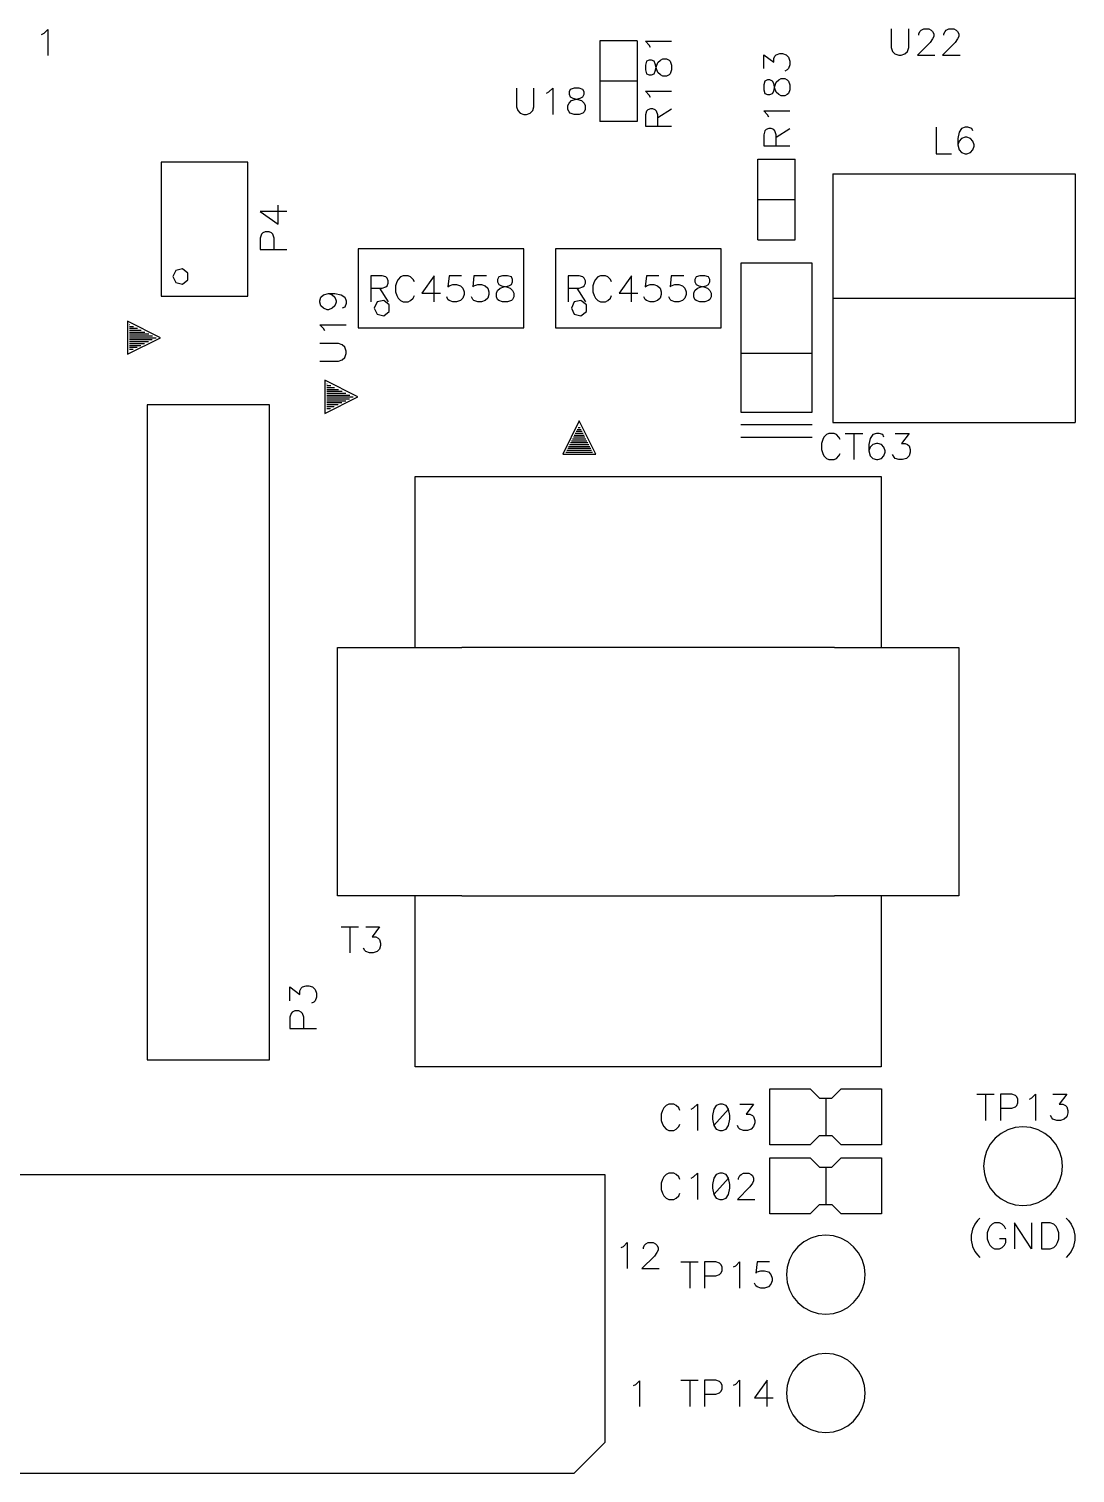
# Model space of a CAD drawing. Extents: x 295 to 953, y 10 to 290.
# Drawn here: x 598.4 to 675.9, y 79.4 to 186.3 of the extents above; entities that cross this region are included whole.
import ezdxf

# ---------------------------------------------------------------- set-up
doc = ezdxf.new("R2010")
doc.units = 0
doc.header["$LTSCALE"] = 5
doc.header["$MEASUREMENT"] = 0
doc.layers.add('DV-PEI-A6_TSK', color=10, linetype='CONTINUOUS')

msp = doc.modelspace()

# ---------------------------------------------------------------- linework, layer by layer
at = {"layer": 'DV-PEI-A6_TSK', "color": 7}
for p, q in [((599.57, 185.98), (599.85, 186.26)), ((599.85, 186.26), (599.85, 184.34)), ((662.29, 186.3), (662.29, 184.91)), ((663.59, 184.91), (663.59, 186.3)), ((664.33, 185.93), (664.42, 186.11)), ((664.42, 186.11), (664.52, 186.21)), ((664.52, 186.21), (664.7, 186.3)), ((664.7, 186.3), (665.07, 186.3)), ((665.07, 186.3), (665.26, 186.21)), ((665.26, 186.21), (665.35, 186.11)), ((665.35, 186.11), (665.45, 185.93)), ((666.19, 185.93), (666.28, 186.11)), ((666.28, 186.11), (666.37, 186.21)), ((666.37, 186.21), (666.56, 186.3)), ((666.56, 186.3), (666.93, 186.3)), ((666.93, 186.3), (667.11, 186.21)), ((667.11, 186.21), (667.2, 186.11)), ((667.2, 186.11), (667.3, 185.93)), ((599.39, 185.89), (599.57, 185.98)), ((640.73, 185.41), (640.73, 179.43)), ((643.49, 185.41), (640.73, 185.41)), ((643.49, 185.41), (643.49, 179.43)), ((644.36, 185.1), (644.09, 185.38)), ((644.09, 185.38), (646.03, 185.38)), ((644.46, 184.92), (644.36, 185.1)), ((665.17, 185.28), (664.24, 184.35)), ((664.33, 185.84), (664.33, 185.93)), ((665.35, 185.56), (665.17, 185.28)), ((665.45, 185.74), (665.35, 185.56)), ((665.45, 185.93), (665.45, 185.74)), ((667.02, 185.28), (666.09, 184.35)), ((666.19, 185.84), (666.19, 185.93)), ((667.2, 185.56), (667.02, 185.28)), ((667.3, 185.74), (667.2, 185.56)), ((667.3, 185.93), (667.3, 185.74)), ((644.36, 183.99), (644.18, 183.9)), ((644.55, 183.99), (644.36, 183.99)), ((644.74, 183.9), (644.55, 183.99)), ((645.01, 183.81), (645.2, 183.99)), ((645.2, 183.99), (645.38, 184.08)), ((645.38, 184.08), (645.66, 184.08)), ((645.66, 184.08), (645.84, 183.99)), ((645.84, 183.99), (645.93, 183.9)), ((652.85, 183.37), (652.85, 184.38)), ((652.85, 184.38), (653.59, 183.83)), ((653.59, 184.1), (653.68, 184.29)), ((653.59, 183.83), (653.59, 184.1)), ((653.68, 184.29), (653.77, 184.38)), ((653.77, 184.38), (654.05, 184.48)), ((654.05, 184.48), (654.24, 184.48)), ((654.24, 184.48), (654.52, 184.38)), ((654.52, 184.38), (654.7, 184.2)), ((654.7, 184.2), (654.79, 183.92)), ((654.79, 183.92), (654.79, 183.64)), ((662.29, 184.91), (662.39, 184.63)), ((662.39, 184.63), (662.57, 184.44)), ((662.57, 184.44), (662.85, 184.35)), ((662.85, 184.35), (663.03, 184.35)), ((663.03, 184.35), (663.31, 184.44)), ((663.31, 184.44), (663.5, 184.63)), ((663.5, 184.63), (663.59, 184.91)), ((664.24, 184.35), (665.53, 184.35)), ((666.09, 184.35), (667.39, 184.35)), ((644.18, 183.9), (644.09, 183.62)), ((644.09, 183.62), (644.09, 183.26)), ((644.09, 183.26), (644.18, 182.97)), ((644.18, 182.97), (644.36, 182.89)), ((644.36, 182.89), (644.55, 182.89)), ((644.55, 182.89), (644.74, 182.97)), ((644.82, 183.72), (644.74, 183.9)), ((644.74, 182.97), (644.82, 183.16)), ((644.92, 183.35), (644.82, 183.72)), ((644.82, 183.16), (644.92, 183.53)), ((644.92, 183.53), (645.01, 183.81)), ((645.01, 183.07), (644.92, 183.35)), ((645.2, 182.89), (645.01, 183.07)), ((645.38, 182.79), (645.2, 182.89)), ((645.84, 182.89), (645.66, 182.79)), ((645.93, 182.97), (645.84, 182.89)), ((645.93, 183.9), (646.03, 183.62)), ((646.03, 183.26), (645.93, 182.97)), ((646.03, 183.62), (646.03, 183.26)), ((654.6, 183.27), (654.42, 183.18)), ((654.7, 183.37), (654.6, 183.27)), ((654.79, 183.64), (654.7, 183.37)), ((634.54, 181.92), (634.54, 180.53)), ((635.84, 180.53), (635.84, 181.92)), ((636.95, 181.64), (637.23, 181.92)), ((637.23, 181.92), (637.23, 179.97)), ((638.53, 181.82), (638.44, 181.64)), ((638.81, 181.92), (638.53, 181.82)), ((639.18, 181.92), (638.81, 181.92)), ((639.46, 181.82), (639.18, 181.92)), ((639.55, 181.64), (639.46, 181.82)), ((643.49, 182.43), (640.73, 182.43)), ((645.66, 182.79), (645.38, 182.79)), ((652.94, 182.44), (652.85, 182.16)), ((652.85, 182.16), (652.85, 181.79)), ((652.85, 181.79), (652.94, 181.51)), ((653.13, 182.53), (652.94, 182.44)), ((653.31, 182.53), (653.13, 182.53)), ((653.5, 182.44), (653.31, 182.53)), ((653.59, 182.26), (653.5, 182.44)), ((653.68, 181.89), (653.59, 182.26)), ((653.59, 181.7), (653.68, 182.07)), ((653.68, 182.07), (653.77, 182.35)), ((653.77, 181.61), (653.68, 181.89)), ((653.77, 182.35), (653.96, 182.53)), ((653.96, 182.53), (654.14, 182.62)), ((654.14, 182.62), (654.42, 182.62)), ((654.42, 182.62), (654.6, 182.53)), ((654.6, 182.53), (654.7, 182.44)), ((654.7, 182.44), (654.79, 182.16)), ((654.79, 181.79), (654.7, 181.51)), ((654.79, 182.16), (654.79, 181.79)), ((636.77, 181.54), (636.95, 181.64)), ((638.35, 180.62), (638.44, 180.8)), ((638.44, 181.64), (638.44, 181.46)), ((638.44, 181.46), (638.53, 181.27)), ((638.44, 180.8), (638.62, 180.99)), ((638.53, 181.27), (638.71, 181.18)), ((638.62, 180.99), (638.9, 181.08)), ((638.71, 181.18), (639.09, 181.08)), ((638.9, 181.08), (639.27, 181.18)), ((639.09, 181.08), (639.36, 180.99)), ((639.27, 181.18), (639.46, 181.27)), ((639.36, 180.99), (639.55, 180.8)), ((639.46, 181.27), (639.55, 181.46)), ((639.55, 181.46), (639.55, 181.64)), ((639.55, 180.8), (639.64, 180.62)), ((644.36, 181.4), (644.09, 181.68)), ((644.09, 181.68), (646.03, 181.68)), ((644.46, 181.22), (644.36, 181.4)), ((652.94, 181.51), (653.13, 181.43)), ((653.13, 181.43), (653.31, 181.43)), ((653.31, 181.43), (653.5, 181.51)), ((653.5, 181.51), (653.59, 181.7)), ((653.96, 181.43), (653.77, 181.61)), ((654.14, 181.33), (653.96, 181.43)), ((654.42, 181.33), (654.14, 181.33)), ((654.6, 181.43), (654.42, 181.33)), ((654.7, 181.51), (654.6, 181.43)), ((634.54, 180.53), (634.64, 180.25)), ((634.64, 180.25), (634.82, 180.06)), ((634.82, 180.06), (635.1, 179.97)), ((635.1, 179.97), (635.28, 179.97)), ((635.28, 179.97), (635.56, 180.06)), ((635.56, 180.06), (635.75, 180.25)), ((635.75, 180.25), (635.84, 180.53)), ((638.35, 180.34), (638.35, 180.62)), ((638.44, 180.15), (638.35, 180.34)), ((638.53, 180.06), (638.44, 180.15)), ((638.81, 179.97), (638.53, 180.06)), ((639.18, 179.97), (638.81, 179.97)), ((639.46, 180.06), (639.18, 179.97)), ((639.55, 180.15), (639.46, 180.06)), ((639.64, 180.34), (639.55, 180.15)), ((639.64, 180.62), (639.64, 180.34)), ((644.18, 180.21), (644.09, 179.93)), ((644.09, 179.93), (644.09, 179.1)), ((644.27, 180.3), (644.18, 180.21)), ((644.46, 180.39), (644.27, 180.3)), ((644.64, 180.39), (644.46, 180.39)), ((644.82, 180.3), (644.64, 180.39)), ((644.92, 180.21), (644.82, 180.3)), ((645.01, 179.93), (644.92, 180.21)), ((645.01, 179.74), (646.03, 180.39)), ((645.01, 179.1), (645.01, 179.93)), ((653.13, 179.94), (652.85, 180.22)), ((652.85, 180.22), (654.79, 180.22)), ((653.22, 179.76), (653.13, 179.94)), ((643.49, 179.43), (640.73, 179.43)), ((644.09, 179.1), (646.03, 179.1)), ((652.94, 178.75), (652.85, 178.46)), ((653.03, 178.84), (652.94, 178.75)), ((653.22, 178.93), (653.03, 178.84)), ((653.41, 178.93), (653.22, 178.93)), ((653.59, 178.84), (653.41, 178.93)), ((653.68, 178.75), (653.59, 178.84)), ((653.77, 178.46), (653.68, 178.75)), ((653.77, 178.28), (654.79, 178.93)), ((665.63, 179.03), (665.63, 177.06)), ((667.32, 178.65), (667.22, 178.18)), ((667.5, 178.93), (667.32, 178.65)), ((667.78, 179.03), (667.5, 178.93)), ((667.97, 179.03), (667.78, 179.03)), ((668.25, 178.93), (667.97, 179.03)), ((668.34, 178.75), (668.25, 178.93)), ((652.85, 178.46), (652.85, 177.64)), ((652.85, 177.64), (654.79, 177.64)), ((653.77, 177.64), (653.77, 178.46)), ((667.22, 178.18), (667.22, 177.71)), ((667.32, 177.99), (667.22, 177.71)), ((667.22, 177.71), (667.32, 177.34)), ((667.5, 178.18), (667.32, 177.99)), ((667.78, 178.27), (667.5, 178.18)), ((667.88, 178.27), (667.78, 178.27)), ((668.16, 178.18), (667.88, 178.27)), ((668.34, 177.99), (668.16, 178.18)), ((668.44, 177.71), (668.34, 177.99)), ((668.34, 177.34), (668.44, 177.62)), ((668.44, 177.62), (668.44, 177.71)), ((614.66, 176.44), (608.23, 176.44)), ((608.23, 176.44), (608.23, 166.51)), ((614.66, 166.51), (614.66, 176.44)), ((652.41, 170.67), (652.41, 176.65)), ((652.41, 176.65), (655.18, 176.65)), ((655.18, 170.67), (655.18, 176.65)), ((665.63, 177.06), (666.75, 177.06)), ((667.32, 177.34), (667.5, 177.15)), ((667.5, 177.15), (667.78, 177.06)), ((667.78, 177.06), (667.88, 177.06)), ((667.88, 177.06), (668.16, 177.15)), ((668.16, 177.15), (668.34, 177.34)), ((657.97, 175.56), (675.91, 175.56)), ((657.97, 175.56), (657.97, 157.16)), ((675.91, 175.56), (675.91, 157.16)), ((616.89, 171.85), (616.89, 173.25)), ((652.41, 173.66), (655.18, 173.66)), ((617.54, 172.78), (615.57, 172.78)), ((615.57, 172.78), (616.89, 171.85)), ((615.67, 171.09), (615.57, 170.81)), ((615.76, 171.19), (615.67, 171.09)), ((615.95, 171.28), (615.76, 171.19)), ((616.23, 171.28), (615.95, 171.28)), ((616.41, 171.19), (616.23, 171.28)), ((616.51, 171.09), (616.41, 171.19)), ((616.6, 170.81), (616.51, 171.09)), ((615.57, 170.81), (615.57, 169.97)), ((616.6, 169.97), (616.6, 170.81)), ((652.41, 170.67), (655.18, 170.67)), ((615.57, 169.97), (617.54, 169.97)), ((635.1, 170.01), (622.83, 170.01)), ((622.83, 170.01), (622.83, 164.17)), ((635.1, 164.17), (635.1, 170.01)), ((649.71, 170.01), (637.44, 170.01)), ((637.44, 170.01), (637.44, 164.17)), ((649.71, 164.17), (649.71, 170.01)), ((656.44, 168.95), (651.15, 168.95)), ((651.15, 168.95), (651.15, 164.82)), ((656.44, 164.82), (656.44, 168.95)), ((609.32, 168.42), (609.11, 167.97)), ((609.11, 167.97), (609.32, 167.51)), ((609.82, 168.53), (609.32, 168.42)), ((610.22, 168.22), (609.82, 168.53)), ((610.22, 167.71), (610.22, 168.22)), ((624.59, 168.02), (623.76, 168.02)), ((623.76, 168.02), (623.76, 166.09)), ((624.87, 167.93), (624.59, 168.02)), ((624.96, 167.84), (624.87, 167.93)), ((625.97, 167.93), (625.79, 167.74)), ((626.16, 168.02), (625.97, 167.93)), ((626.53, 168.02), (626.16, 168.02)), ((626.71, 167.93), (626.53, 168.02)), ((626.89, 167.74), (626.71, 167.93)), ((628.46, 168.02), (627.54, 166.73)), ((628.46, 166.09), (628.46, 168.02)), ((629.56, 168.02), (629.47, 167.2)), ((630.48, 168.02), (629.56, 168.02)), ((631.4, 168.02), (631.31, 167.2)), ((632.33, 168.02), (631.4, 168.02)), ((633.25, 167.93), (633.15, 167.74)), ((633.52, 168.02), (633.25, 167.93)), ((633.89, 168.02), (633.52, 168.02)), ((634.17, 167.93), (633.89, 168.02)), ((634.26, 167.74), (634.17, 167.93)), ((639.2, 168.02), (638.37, 168.02)), ((638.37, 168.02), (638.37, 166.09)), ((639.47, 167.93), (639.2, 168.02)), ((639.57, 167.84), (639.47, 167.93)), ((640.58, 167.93), (640.4, 167.74)), ((640.76, 168.02), (640.58, 167.93)), ((641.13, 168.02), (640.76, 168.02)), ((641.32, 167.93), (641.13, 168.02)), ((641.5, 167.74), (641.32, 167.93)), ((643.07, 168.02), (642.14, 166.73)), ((643.07, 166.09), (643.07, 168.02)), ((644.17, 168.02), (644.08, 167.2)), ((645.09, 168.02), (644.17, 168.02)), ((646.01, 168.02), (645.92, 167.2)), ((646.93, 168.02), (646.01, 168.02)), ((647.85, 167.93), (647.76, 167.74)), ((648.12, 168.02), (647.85, 167.93)), ((648.49, 168.02), (648.12, 168.02)), ((648.77, 167.93), (648.49, 168.02)), ((648.86, 167.74), (648.77, 167.93)), ((609.32, 167.51), (609.82, 167.39)), ((609.82, 167.39), (610.22, 167.71)), ((623.76, 167.1), (624.59, 167.1)), ((624.41, 167.1), (625.05, 166.09)), ((624.59, 167.1), (624.87, 167.2)), ((624.87, 167.2), (624.96, 167.28)), ((625.05, 167.65), (624.96, 167.84)), ((624.96, 167.28), (625.05, 167.47)), ((625.05, 167.47), (625.05, 167.65)), ((625.7, 167.56), (625.6, 167.28)), ((625.6, 167.28), (625.6, 166.83)), ((625.6, 166.83), (625.7, 166.55)), ((625.79, 167.74), (625.7, 167.56)), ((626.99, 167.56), (626.89, 167.74)), ((629.47, 167.2), (629.56, 167.28)), ((629.56, 167.28), (629.84, 167.38)), ((629.84, 167.38), (630.11, 167.38)), ((630.11, 167.38), (630.39, 167.28)), ((630.39, 167.28), (630.58, 167.1)), ((630.58, 167.1), (630.67, 166.83)), ((630.67, 166.83), (630.67, 166.64)), ((631.31, 167.2), (631.4, 167.28)), ((631.4, 167.28), (631.68, 167.38)), ((631.68, 167.38), (631.96, 167.38)), ((631.96, 167.38), (632.23, 167.28)), ((632.23, 167.28), (632.42, 167.1)), ((632.42, 167.1), (632.51, 166.83)), ((632.51, 166.83), (632.51, 166.64)), ((633.06, 166.73), (633.15, 166.92)), ((633.15, 167.74), (633.15, 167.56)), ((633.15, 167.56), (633.25, 167.38)), ((633.15, 166.92), (633.34, 167.1)), ((633.25, 167.38), (633.43, 167.28)), ((633.34, 167.1), (633.61, 167.2)), ((633.43, 167.28), (633.8, 167.2)), ((633.61, 167.2), (633.98, 167.28)), ((633.8, 167.2), (634.07, 167.1)), ((633.98, 167.28), (634.17, 167.38)), ((634.07, 167.1), (634.26, 166.92)), ((634.17, 167.38), (634.26, 167.56)), ((634.26, 167.56), (634.26, 167.74)), ((634.26, 166.92), (634.35, 166.73)), ((638.37, 167.1), (639.2, 167.1)), ((639.02, 167.1), (639.66, 166.09)), ((639.2, 167.1), (639.47, 167.2)), ((639.47, 167.2), (639.57, 167.28)), ((639.66, 167.65), (639.57, 167.84)), ((639.57, 167.28), (639.66, 167.47)), ((639.66, 167.47), (639.66, 167.65)), ((640.3, 167.56), (640.21, 167.28)), ((640.21, 167.28), (640.21, 166.83)), ((640.21, 166.83), (640.3, 166.55)), ((640.4, 167.74), (640.3, 167.56)), ((641.59, 167.56), (641.5, 167.74)), ((644.08, 167.2), (644.17, 167.28)), ((644.17, 167.28), (644.44, 167.38)), ((644.44, 167.38), (644.72, 167.38)), ((644.72, 167.38), (645, 167.28)), ((645, 167.28), (645.18, 167.1)), ((645.18, 167.1), (645.27, 166.83)), ((645.27, 166.83), (645.27, 166.64)), ((645.92, 167.2), (646.01, 167.28)), ((646.01, 167.28), (646.28, 167.38)), ((646.28, 167.38), (646.56, 167.38)), ((646.56, 167.38), (646.84, 167.28)), ((646.84, 167.28), (647.02, 167.1)), ((647.02, 167.1), (647.11, 166.83)), ((647.11, 166.83), (647.11, 166.64)), ((647.67, 166.73), (647.76, 166.92)), ((647.76, 167.74), (647.76, 167.56)), ((647.76, 167.56), (647.85, 167.38)), ((647.76, 166.92), (647.94, 167.1)), ((647.85, 167.38), (648.04, 167.28)), ((647.94, 167.1), (648.22, 167.2)), ((648.04, 167.28), (648.41, 167.2)), ((648.22, 167.2), (648.59, 167.28)), ((648.41, 167.2), (648.68, 167.1)), ((648.59, 167.28), (648.77, 167.38)), ((648.68, 167.1), (648.86, 166.92)), ((648.77, 167.38), (648.86, 167.56)), ((648.86, 167.56), (648.86, 167.74)), ((648.86, 166.92), (648.95, 166.73)), ((608.23, 166.51), (614.66, 166.51)), ((619.98, 166.16), (620.07, 166.44)), ((619.98, 166.07), (619.98, 166.16)), ((620.07, 165.79), (619.98, 166.07)), ((620.07, 166.44), (620.26, 166.62)), ((620.26, 165.61), (620.07, 165.79)), ((620.26, 166.62), (620.63, 166.72)), ((620.63, 166.72), (620.91, 166.62)), ((620.63, 166.72), (621.09, 166.72)), ((620.91, 166.62), (621.09, 166.44)), ((621.09, 165.79), (620.91, 165.61)), ((621.09, 166.72), (621.56, 166.62)), ((621.09, 166.44), (621.19, 166.16)), ((621.19, 166.07), (621.09, 165.79)), ((621.19, 166.16), (621.19, 166.07)), ((621.56, 166.62), (621.84, 166.44)), ((621.84, 166.44), (621.93, 166.16)), ((621.93, 165.97), (621.84, 165.7)), ((621.93, 166.16), (621.93, 165.97)), ((624.22, 166.09), (624, 165.63)), ((624.72, 166.2), (624.22, 166.09)), ((625.11, 165.88), (624.72, 166.2)), ((625.11, 165.37), (625.11, 165.88)), ((625.7, 166.55), (625.79, 166.37)), ((625.79, 166.37), (625.97, 166.18)), ((625.97, 166.18), (626.16, 166.09)), ((626.16, 166.09), (626.53, 166.09)), ((626.53, 166.09), (626.71, 166.18)), ((626.71, 166.18), (626.89, 166.37)), ((626.89, 166.37), (626.99, 166.55)), ((627.54, 166.73), (628.92, 166.73)), ((629.47, 166.27), (629.38, 166.46)), ((629.56, 166.18), (629.47, 166.27)), ((629.84, 166.09), (629.56, 166.18)), ((630.11, 166.09), (629.84, 166.09)), ((630.39, 166.18), (630.11, 166.09)), ((630.58, 166.37), (630.39, 166.18)), ((630.67, 166.64), (630.58, 166.37)), ((631.31, 166.27), (631.22, 166.46)), ((631.4, 166.18), (631.31, 166.27)), ((631.68, 166.09), (631.4, 166.18)), ((631.96, 166.09), (631.68, 166.09)), ((632.23, 166.18), (631.96, 166.09)), ((632.42, 166.37), (632.23, 166.18)), ((632.51, 166.64), (632.42, 166.37)), ((633.06, 166.46), (633.06, 166.73)), ((633.15, 166.27), (633.06, 166.46)), ((633.25, 166.18), (633.15, 166.27)), ((633.52, 166.09), (633.25, 166.18)), ((633.89, 166.09), (633.52, 166.09)), ((634.17, 166.18), (633.89, 166.09)), ((634.26, 166.27), (634.17, 166.18)), ((634.35, 166.46), (634.26, 166.27)), ((634.35, 166.73), (634.35, 166.46)), ((638.82, 166.09), (638.61, 165.63)), ((639.32, 166.2), (638.82, 166.09)), ((639.72, 165.88), (639.32, 166.2)), ((639.72, 165.37), (639.72, 165.88)), ((640.3, 166.55), (640.4, 166.37)), ((640.4, 166.37), (640.58, 166.18)), ((640.58, 166.18), (640.76, 166.09)), ((640.76, 166.09), (641.13, 166.09)), ((641.13, 166.09), (641.32, 166.18)), ((641.32, 166.18), (641.5, 166.37)), ((641.5, 166.37), (641.59, 166.55)), ((642.14, 166.73), (643.53, 166.73)), ((644.08, 166.27), (643.98, 166.46)), ((644.17, 166.18), (644.08, 166.27)), ((644.44, 166.09), (644.17, 166.18)), ((644.72, 166.09), (644.44, 166.09)), ((645, 166.18), (644.72, 166.09)), ((645.18, 166.37), (645, 166.18)), ((645.27, 166.64), (645.18, 166.37)), ((645.92, 166.27), (645.82, 166.46)), ((646.01, 166.18), (645.92, 166.27)), ((646.28, 166.09), (646.01, 166.18)), ((646.56, 166.09), (646.28, 166.09)), ((646.84, 166.18), (646.56, 166.09)), ((647.02, 166.37), (646.84, 166.18)), ((647.11, 166.64), (647.02, 166.37)), ((647.67, 166.46), (647.67, 166.73)), ((647.76, 166.27), (647.67, 166.46)), ((647.85, 166.18), (647.76, 166.27)), ((648.12, 166.09), (647.85, 166.18)), ((648.49, 166.09), (648.12, 166.09)), ((648.77, 166.18), (648.49, 166.09)), ((648.86, 166.27), (648.77, 166.18)), ((648.95, 166.46), (648.86, 166.27)), ((648.95, 166.73), (648.95, 166.46)), ((657.97, 166.36), (675.91, 166.36)), ((620.53, 165.51), (620.26, 165.61)), ((620.63, 165.51), (620.53, 165.51)), ((620.91, 165.61), (620.63, 165.51)), ((621.84, 165.7), (621.65, 165.61)), ((624, 165.63), (624.22, 165.17)), ((624.22, 165.17), (624.72, 165.06)), ((624.72, 165.06), (625.11, 165.37)), ((638.61, 165.63), (638.82, 165.17)), ((638.82, 165.17), (639.32, 165.06)), ((639.32, 165.06), (639.72, 165.37)), ((651.15, 164.82), (651.15, 164.13)), ((656.44, 164.13), (656.44, 164.82)), ((605.75, 164.66), (605.75, 162.21)), ((608.19, 163.43), (605.75, 164.66)), ((605.89, 164.41), (605.91, 164.41)), ((605.89, 164.27), (606.19, 164.27)), ((605.89, 164.13), (606.48, 164.13)), ((605.89, 163.99), (606.76, 163.99)), ((605.89, 163.85), (607.04, 163.85)), ((605.89, 163.71), (607.32, 163.71)), ((620.26, 164.12), (619.98, 164.4)), ((619.98, 164.4), (621.93, 164.4)), ((620.35, 163.94), (620.26, 164.12)), ((622.83, 164.17), (633.35, 164.17)), ((633.35, 164.17), (635.1, 164.17)), ((637.44, 164.17), (647.96, 164.17)), ((647.96, 164.17), (649.71, 164.17)), ((651.15, 164.13), (651.15, 162.86)), ((656.44, 162.86), (656.44, 164.13)), ((605.75, 162.21), (608.19, 163.43)), ((605.89, 163.57), (607.6, 163.57)), ((605.89, 163.43), (607.86, 163.43)), ((605.89, 163.29), (607.58, 163.29)), ((605.89, 163.15), (607.29, 163.15)), ((605.89, 163.01), (607.01, 163.01)), ((605.89, 162.87), (606.73, 162.87)), ((605.89, 162.73), (606.45, 162.73)), ((605.89, 162.59), (606.17, 162.59)), ((621.37, 163.01), (619.98, 163.01)), ((621.65, 162.91), (621.37, 163.01)), ((621.84, 162.73), (621.65, 162.91)), ((621.93, 162.45), (621.84, 162.73)), ((651.15, 162.86), (651.15, 161.83)), ((656.44, 161.83), (656.44, 162.86)), ((619.98, 161.71), (621.37, 161.71)), ((621.37, 161.71), (621.65, 161.8)), ((621.65, 161.8), (621.84, 161.98)), ((621.84, 161.98), (621.93, 162.27)), ((621.93, 162.27), (621.93, 162.45)), ((651.15, 162.29), (656.44, 162.29)), ((651.15, 161.83), (651.15, 157.92)), ((656.44, 157.92), (656.44, 161.83)), ((620.35, 160.28), (620.35, 157.83)), ((622.8, 159.05), (620.35, 160.28)), ((620.5, 160.03), (620.52, 160.03)), ((620.5, 159.89), (620.8, 159.89)), ((620.5, 159.75), (621.08, 159.75)), ((620.5, 159.61), (621.36, 159.61)), ((620.5, 159.47), (621.64, 159.47)), ((620.5, 159.33), (621.92, 159.33)), ((607.21, 158.47), (607.21, 109.98)), ((616.26, 158.47), (607.21, 158.47)), ((616.26, 137.15), (616.26, 158.47)), ((620.35, 157.83), (622.8, 159.05)), ((620.5, 159.19), (622.2, 159.19)), ((620.5, 159.05), (622.46, 159.05)), ((620.5, 158.91), (622.18, 158.91)), ((620.5, 158.77), (621.9, 158.77)), ((620.5, 158.63), (621.62, 158.63)), ((620.5, 158.49), (621.34, 158.49)), ((620.5, 158.35), (621.06, 158.35)), ((620.5, 158.2), (620.78, 158.2)), ((639.19, 157.27), (637.97, 154.82)), ((640.41, 154.82), (639.19, 157.27)), ((651.15, 157.92), (656.44, 157.92)), ((638.83, 156.23), (639.55, 156.23)), ((638.9, 156.37), (639.48, 156.37)), ((638.97, 156.51), (639.41, 156.51)), ((639.04, 156.65), (639.33, 156.65)), ((639.11, 156.79), (639.26, 156.79)), ((639.19, 156.93), (639.19, 156.93)), ((651.15, 157), (656.44, 157)), ((657.5, 156.26), (657.31, 156.07)), ((657.68, 156.35), (657.5, 156.26)), ((658.06, 156.35), (657.68, 156.35)), ((657.97, 157.16), (675.91, 157.16)), ((658.24, 156.26), (658.06, 156.35)), ((658.42, 156.07), (658.24, 156.26)), ((658.89, 156.35), (660.18, 156.35)), ((659.53, 156.35), (659.53, 154.41)), ((660.92, 156.26), (660.74, 155.98)), ((661.2, 156.35), (660.92, 156.26)), ((661.39, 156.35), (661.2, 156.35)), ((661.66, 156.26), (661.39, 156.35)), ((661.75, 156.07), (661.66, 156.26)), ((662.58, 156.35), (663.61, 156.35)), ((663.61, 156.35), (663.05, 155.61)), ((638.27, 155.11), (640.11, 155.11)), ((638.34, 155.25), (640.04, 155.25)), ((638.41, 155.39), (639.97, 155.39)), ((638.48, 155.53), (639.9, 155.53)), ((638.55, 155.67), (639.83, 155.67)), ((638.62, 155.81), (639.76, 155.81)), ((638.69, 155.95), (639.69, 155.95)), ((638.76, 156.09), (639.62, 156.09)), ((651.15, 156.08), (656.44, 156.08)), ((657.22, 155.89), (657.13, 155.61)), ((657.13, 155.61), (657.13, 155.15)), ((657.13, 155.15), (657.22, 154.87)), ((657.31, 156.07), (657.22, 155.89)), ((658.52, 155.89), (658.42, 156.07)), ((660.74, 155.98), (660.64, 155.52)), ((660.64, 155.52), (660.64, 155.06)), ((660.74, 155.33), (660.64, 155.06)), ((660.64, 155.06), (660.74, 154.69)), ((660.92, 155.52), (660.74, 155.33)), ((661.2, 155.61), (660.92, 155.52)), ((661.29, 155.61), (661.2, 155.61)), ((661.57, 155.52), (661.29, 155.61)), ((661.75, 155.33), (661.57, 155.52)), ((661.85, 155.06), (661.75, 155.33)), ((661.85, 154.96), (661.85, 155.06)), ((663.05, 155.61), (663.33, 155.61)), ((663.33, 155.61), (663.51, 155.52)), ((663.51, 155.52), (663.61, 155.42)), ((663.61, 155.42), (663.69, 155.15)), ((663.69, 155.15), (663.69, 154.96)), ((637.97, 154.82), (640.41, 154.82)), ((638.2, 154.97), (640.18, 154.97)), ((657.22, 154.87), (657.31, 154.69)), ((657.31, 154.69), (657.5, 154.5)), ((657.5, 154.5), (657.68, 154.41)), ((657.68, 154.41), (658.06, 154.41)), ((658.06, 154.41), (658.24, 154.5)), ((658.24, 154.5), (658.42, 154.69)), ((658.42, 154.69), (658.52, 154.87)), ((660.74, 154.69), (660.92, 154.5)), ((660.92, 154.5), (661.2, 154.41)), ((661.2, 154.41), (661.29, 154.41)), ((661.29, 154.41), (661.57, 154.5)), ((661.57, 154.5), (661.75, 154.69)), ((661.75, 154.69), (661.85, 154.96)), ((662.5, 154.59), (662.4, 154.78)), ((662.58, 154.5), (662.5, 154.59)), ((662.86, 154.41), (662.58, 154.5)), ((663.14, 154.41), (662.86, 154.41)), ((663.42, 154.5), (663.14, 154.41)), ((663.61, 154.69), (663.42, 154.5)), ((663.69, 154.96), (663.61, 154.69)), ((627.05, 140.5), (627.05, 153.16)), ((627.05, 153.16), (661.55, 153.16)), ((661.55, 153.16), (661.55, 140.5)), ((621.3, 122.11), (621.3, 140.5)), ((621.3, 140.5), (630.5, 140.5)), ((658.1, 140.5), (630.5, 140.5)), ((658.1, 140.5), (667.3, 140.5)), ((667.3, 140.5), (667.3, 122.11)), ((616.26, 109.98), (616.26, 137.15)), ((630.5, 122.11), (621.3, 122.11)), ((627.05, 109.45), (627.05, 122.11)), ((630.5, 122.11), (658.1, 122.11)), ((667.3, 122.11), (658.1, 122.11)), ((661.55, 122.11), (661.55, 109.45)), ((621.57, 119.81), (622.85, 119.81)), ((622.21, 119.81), (622.21, 117.89)), ((623.4, 119.81), (624.4, 119.81)), ((624.4, 119.81), (623.86, 119.08)), ((623.86, 119.08), (624.13, 119.08)), ((624.13, 119.08), (624.31, 118.98)), ((624.31, 118.98), (624.4, 118.89)), ((624.4, 118.89), (624.49, 118.62)), ((623.31, 118.07), (623.21, 118.25)), ((623.4, 117.98), (623.31, 118.07)), ((623.67, 117.89), (623.4, 117.98)), ((623.94, 117.89), (623.67, 117.89)), ((624.22, 117.98), (623.94, 117.89)), ((624.4, 118.16), (624.22, 117.98)), ((624.49, 118.43), (624.4, 118.16)), ((624.49, 118.62), (624.49, 118.43)), ((617.76, 114.34), (617.76, 115.37)), ((617.76, 115.37), (618.51, 114.81)), ((618.51, 115.09), (618.61, 115.28)), ((618.51, 114.81), (618.51, 115.09)), ((618.61, 115.28), (618.7, 115.37)), ((618.7, 115.37), (618.98, 115.46)), ((618.98, 115.46), (619.17, 115.46)), ((619.17, 115.46), (619.45, 115.37)), ((619.45, 115.37), (619.64, 115.18)), ((619.64, 115.18), (619.73, 114.9)), ((619.73, 114.62), (619.64, 114.34)), ((619.73, 114.9), (619.73, 114.62)), ((617.86, 113.4), (617.76, 113.12)), ((617.95, 113.5), (617.86, 113.4)), ((618.14, 113.59), (617.95, 113.5)), ((618.42, 113.59), (618.14, 113.59)), ((618.61, 113.5), (618.42, 113.59)), ((618.7, 113.4), (618.61, 113.5)), ((618.79, 113.12), (618.7, 113.4)), ((619.55, 114.25), (619.36, 114.16)), ((619.64, 114.34), (619.55, 114.25)), ((617.76, 113.12), (617.76, 112.28)), ((617.76, 112.28), (619.73, 112.28)), ((618.79, 112.28), (618.79, 113.12)), ((607.21, 109.98), (616.26, 109.98)), ((661.55, 109.45), (627.05, 109.45)), ((653.31, 103.68), (653.31, 107.82)), ((653.31, 107.82), (656.3, 107.82)), ((656.3, 107.82), (656.99, 107.13)), ((656.99, 107.13), (657.9, 107.13)), ((657.45, 107.13), (657.45, 104.36)), ((657.9, 107.13), (658.59, 107.82)), ((658.59, 107.82), (661.58, 107.82)), ((661.58, 107.82), (661.58, 103.68)), ((668.63, 107.43), (669.92, 107.43)), ((669.28, 107.43), (669.28, 105.48)), ((671.22, 107.43), (670.39, 107.43)), ((670.39, 107.43), (670.39, 105.48)), ((671.5, 107.33), (671.22, 107.43)), ((671.59, 107.24), (671.5, 107.33)), ((671.68, 107.05), (671.59, 107.24)), ((671.68, 106.78), (671.68, 107.05)), ((672.52, 107.05), (672.7, 107.15)), ((672.7, 107.15), (672.98, 107.43)), ((672.98, 107.43), (672.98, 105.48)), ((674.27, 107.43), (675.29, 107.43)), ((675.29, 107.43), (674.74, 106.68)), ((645.36, 106.23), (645.26, 105.95)), ((645.26, 105.95), (645.26, 105.49)), ((645.45, 106.42), (645.36, 106.23)), ((645.63, 106.6), (645.45, 106.42)), ((645.82, 106.69), (645.63, 106.6)), ((646.19, 106.69), (645.82, 106.69)), ((646.37, 106.6), (646.19, 106.69)), ((646.56, 106.42), (646.37, 106.6)), ((646.65, 106.23), (646.56, 106.42)), ((647.48, 106.32), (647.66, 106.42)), ((647.66, 106.42), (647.94, 106.69)), ((647.94, 106.69), (647.94, 104.75)), ((649.15, 106.32), (649.05, 105.86)), ((649.05, 105.86), (649.05, 105.58)), ((649.33, 106.6), (649.15, 106.32)), ((650.25, 106.32), (649.15, 105.12)), ((649.61, 106.69), (649.33, 106.6)), ((649.79, 106.69), (649.61, 106.69)), ((650.07, 106.6), (649.79, 106.69)), ((650.25, 106.32), (650.07, 106.6)), ((650.34, 105.86), (650.25, 106.32)), ((650.34, 105.58), (650.34, 105.86)), ((651.09, 106.69), (652.1, 106.69)), ((652.1, 106.69), (651.55, 105.95)), ((651.55, 105.95), (651.82, 105.95)), ((651.82, 105.95), (652.01, 105.86)), ((652.01, 105.86), (652.1, 105.77)), ((670.39, 106.4), (671.22, 106.4)), ((671.22, 106.4), (671.5, 106.5)), ((671.5, 106.5), (671.59, 106.59)), ((671.59, 106.59), (671.68, 106.78)), ((674.74, 106.68), (675.01, 106.68)), ((675.01, 106.68), (675.2, 106.59)), ((675.2, 106.59), (675.29, 106.5)), ((675.29, 106.5), (675.38, 106.22)), ((675.38, 106.04), (675.29, 105.76)), ((675.38, 106.22), (675.38, 106.04)), ((645.26, 105.49), (645.36, 105.21)), ((645.36, 105.21), (645.45, 105.03)), ((645.45, 105.03), (645.63, 104.84)), ((645.63, 104.84), (645.82, 104.75)), ((646.19, 104.75), (646.37, 104.84)), ((646.37, 104.84), (646.56, 105.03)), ((646.56, 105.03), (646.65, 105.21)), ((649.05, 105.58), (649.15, 105.12)), ((649.15, 105.12), (649.33, 104.84)), ((649.33, 104.84), (649.61, 104.75)), ((649.79, 104.75), (650.07, 104.84)), ((650.07, 104.84), (650.25, 105.12)), ((650.25, 105.12), (650.34, 105.58)), ((650.99, 104.94), (650.9, 105.12)), ((651.09, 104.84), (650.99, 104.94)), ((651.36, 104.75), (651.09, 104.84)), ((651.92, 104.84), (651.64, 104.75)), ((652.1, 105.03), (651.92, 104.84)), ((652.1, 105.77), (652.2, 105.49)), ((652.2, 105.31), (652.1, 105.03)), ((652.2, 105.49), (652.2, 105.31)), ((670.93, 104.79), (670.43, 104.52)), ((671.48, 104.96), (670.93, 104.79)), ((672.05, 105.02), (671.48, 104.96)), ((672.62, 104.96), (672.05, 105.02)), ((673.17, 104.79), (672.62, 104.96)), ((673.67, 104.52), (673.17, 104.79)), ((674.18, 105.67), (674.09, 105.85)), ((674.27, 105.57), (674.18, 105.67)), ((674.55, 105.48), (674.27, 105.57)), ((674.82, 105.48), (674.55, 105.48)), ((675.1, 105.57), (674.82, 105.48)), ((675.29, 105.76), (675.1, 105.57)), ((645.82, 104.75), (646.19, 104.75)), ((649.61, 104.75), (649.79, 104.75)), ((651.64, 104.75), (651.36, 104.75)), ((656.99, 104.36), (656.3, 103.68)), ((656.99, 104.36), (657.9, 104.36)), ((658.59, 103.68), (657.9, 104.36)), ((669.99, 104.16), (669.62, 103.72)), ((670.43, 104.52), (669.99, 104.16)), ((674.12, 104.16), (673.67, 104.52)), ((674.48, 103.72), (674.12, 104.16)), ((656.3, 103.68), (653.31, 103.68)), ((653.31, 98.56), (653.31, 102.71)), ((653.31, 102.71), (656.3, 102.71)), ((656.3, 102.71), (656.99, 102.02)), ((657.9, 102.02), (658.59, 102.71)), ((661.58, 103.68), (658.59, 103.68)), ((658.59, 102.71), (661.58, 102.71)), ((661.58, 102.71), (661.58, 98.56)), ((669.19, 102.66), (669.13, 102.1)), ((669.35, 103.21), (669.19, 102.66)), ((669.62, 103.72), (669.35, 103.21)), ((674.75, 103.21), (674.48, 103.72)), ((674.92, 102.66), (674.75, 103.21)), ((674.97, 102.1), (674.92, 102.66)), ((656.99, 102.02), (657.9, 102.02)), ((657.45, 102.02), (657.45, 99.25)), ((669.13, 102.1), (669.19, 101.53)), ((674.92, 101.53), (674.97, 102.1)), ((641.12, 101.45), (591.44, 101.45)), ((641.12, 81.67), (641.12, 101.45)), ((645.36, 101.12), (645.26, 100.84)), ((645.26, 100.84), (645.26, 100.38)), ((645.45, 101.3), (645.36, 101.12)), ((645.63, 101.48), (645.45, 101.3)), ((645.82, 101.58), (645.63, 101.48)), ((646.19, 101.58), (645.82, 101.58)), ((646.37, 101.48), (646.19, 101.58)), ((646.56, 101.3), (646.37, 101.48)), ((646.65, 101.12), (646.56, 101.3)), ((647.48, 101.21), (647.66, 101.3)), ((647.66, 101.3), (647.94, 101.58)), ((647.94, 101.58), (647.94, 99.64)), ((649.15, 101.21), (649.05, 100.75)), ((649.05, 100.75), (649.05, 100.47)), ((649.33, 101.48), (649.15, 101.21)), ((650.25, 101.21), (649.15, 100.01)), ((649.61, 101.58), (649.33, 101.48)), ((649.79, 101.58), (649.61, 101.58)), ((650.07, 101.48), (649.79, 101.58)), ((650.25, 101.21), (650.07, 101.48)), ((650.34, 100.75), (650.25, 101.21)), ((650.34, 100.47), (650.34, 100.75)), ((651.82, 100.56), (650.9, 99.64)), ((650.99, 101.21), (651.09, 101.4)), ((650.99, 101.12), (650.99, 101.21)), ((651.09, 101.4), (651.18, 101.48)), ((651.18, 101.48), (651.36, 101.58)), ((651.36, 101.58), (651.74, 101.58)), ((651.74, 101.58), (651.92, 101.48)), ((652.01, 100.84), (651.82, 100.56)), ((651.92, 101.48), (652.01, 101.4)), ((652.01, 101.4), (652.1, 101.21)), ((652.1, 101.02), (652.01, 100.84)), ((652.1, 101.21), (652.1, 101.02)), ((669.19, 101.53), (669.35, 100.98)), ((669.35, 100.98), (669.62, 100.47)), ((674.48, 100.47), (674.75, 100.98)), ((674.75, 100.98), (674.92, 101.53)), ((645.26, 100.38), (645.36, 100.1)), ((645.36, 100.1), (645.45, 99.91)), ((645.45, 99.91), (645.63, 99.73)), ((645.63, 99.73), (645.82, 99.64)), ((645.82, 99.64), (646.19, 99.64)), ((646.19, 99.64), (646.37, 99.73)), ((646.37, 99.73), (646.56, 99.91)), ((646.56, 99.91), (646.65, 100.1)), ((649.05, 100.47), (649.15, 100.01)), ((649.15, 100.01), (649.33, 99.73)), ((649.33, 99.73), (649.61, 99.64)), ((649.61, 99.64), (649.79, 99.64)), ((649.79, 99.64), (650.07, 99.73)), ((650.07, 99.73), (650.25, 100.01)), ((650.25, 100.01), (650.34, 100.47)), ((650.9, 99.64), (652.2, 99.64)), ((669.62, 100.47), (669.99, 100.03)), ((669.99, 100.03), (670.43, 99.67)), ((670.43, 99.67), (670.93, 99.4)), ((673.17, 99.4), (673.67, 99.67)), ((673.67, 99.67), (674.12, 100.03)), ((674.12, 100.03), (674.48, 100.47)), ((656.3, 98.56), (653.31, 98.56)), ((656.99, 99.25), (656.3, 98.56)), ((656.99, 99.25), (657.9, 99.25)), ((658.59, 98.56), (657.9, 99.25)), ((661.58, 98.56), (658.59, 98.56)), ((670.93, 99.4), (671.48, 99.23)), ((671.48, 99.23), (672.05, 99.18)), ((672.05, 99.18), (672.62, 99.23)), ((672.62, 99.23), (673.17, 99.4)), ((668.31, 97.44), (668.22, 96.99)), ((668.49, 97.8), (668.31, 97.44)), ((668.67, 98.08), (668.49, 97.8)), ((668.86, 98.26), (668.67, 98.08)), ((669.49, 97.44), (669.4, 97.17)), ((669.59, 97.62), (669.49, 97.44)), ((669.77, 97.8), (669.59, 97.62)), ((669.95, 97.9), (669.77, 97.8)), ((670.32, 97.9), (669.95, 97.9)), ((670.5, 97.8), (670.32, 97.9)), ((670.68, 97.62), (670.5, 97.8)), ((670.77, 97.44), (670.68, 97.62)), ((672.69, 95.98), (671.41, 97.9)), ((671.41, 97.9), (671.41, 95.98)), ((672.69, 97.9), (672.69, 95.98)), ((673.42, 97.9), (673.42, 95.98)), ((674.06, 97.9), (673.42, 97.9)), ((674.33, 97.8), (674.06, 97.9)), ((674.51, 97.62), (674.33, 97.8)), ((674.61, 97.44), (674.51, 97.62)), ((674.7, 97.17), (674.61, 97.44)), ((675.24, 98.26), (675.43, 98.08)), ((675.43, 98.08), (675.61, 97.8)), ((675.61, 97.8), (675.79, 97.44)), ((675.79, 97.44), (675.89, 96.99)), ((642.48, 96.16), (642.75, 96.44)), ((642.75, 96.44), (642.75, 94.52)), ((643.94, 96.07), (644.03, 96.26)), ((644.03, 96.26), (644.12, 96.34)), ((644.12, 96.34), (644.3, 96.44)), ((644.3, 96.44), (644.67, 96.44)), ((644.67, 96.44), (644.85, 96.34)), ((644.85, 96.34), (644.94, 96.26)), ((644.94, 96.26), (645.03, 96.07)), ((655.82, 96.49), (655.38, 96.13)), ((656.33, 96.76), (655.82, 96.49)), ((656.88, 96.93), (656.33, 96.76)), ((657.45, 96.99), (656.88, 96.93)), ((658.02, 96.93), (657.45, 96.99)), ((658.56, 96.76), (658.02, 96.93)), ((659.07, 96.49), (658.56, 96.76)), ((659.51, 96.13), (659.07, 96.49)), ((668.22, 96.99), (668.22, 96.62)), ((668.22, 96.62), (668.31, 96.16)), ((669.4, 97.17), (669.4, 96.71)), ((669.4, 96.71), (669.49, 96.44)), ((669.49, 96.44), (669.59, 96.26)), ((669.59, 96.26), (669.77, 96.07)), ((670.77, 96.71), (670.32, 96.71)), ((670.5, 96.07), (670.68, 96.26)), ((670.68, 96.26), (670.77, 96.44)), ((670.77, 96.44), (670.77, 96.71)), ((674.33, 96.07), (674.51, 96.26)), ((674.51, 96.26), (674.61, 96.44)), ((674.61, 96.44), (674.7, 96.71)), ((674.7, 96.71), (674.7, 97.17)), ((675.89, 96.62), (675.79, 96.16)), ((675.89, 96.99), (675.89, 96.62)), ((642.29, 96.07), (642.48, 96.16)), ((644.76, 95.43), (643.84, 94.52)), ((643.94, 95.98), (643.94, 96.07)), ((644.94, 95.71), (644.76, 95.43)), ((645.03, 95.89), (644.94, 95.71)), ((645.03, 96.07), (645.03, 95.89)), ((654.75, 95.18), (654.58, 94.63)), ((655.02, 95.68), (654.75, 95.18)), ((655.38, 96.13), (655.02, 95.68)), ((659.87, 95.68), (659.51, 96.13)), ((660.14, 95.18), (659.87, 95.68)), ((660.31, 94.63), (660.14, 95.18)), ((668.31, 96.16), (668.49, 95.79)), ((668.49, 95.79), (668.67, 95.53)), ((668.67, 95.53), (668.86, 95.34)), ((669.77, 96.07), (669.95, 95.98)), ((669.95, 95.98), (670.32, 95.98)), ((670.32, 95.98), (670.5, 96.07)), ((673.42, 95.98), (674.06, 95.98)), ((674.06, 95.98), (674.33, 96.07)), ((675.43, 95.53), (675.24, 95.34)), ((675.61, 95.79), (675.43, 95.53)), ((675.79, 96.16), (675.61, 95.79)), ((643.84, 94.52), (645.12, 94.52)), ((646.72, 95.01), (648.01, 95.01)), ((647.37, 95.01), (647.37, 93.07)), ((649.31, 95.01), (648.48, 95.01)), ((648.48, 95.01), (648.48, 93.07)), ((649.59, 94.92), (649.31, 95.01)), ((649.68, 94.82), (649.59, 94.92)), ((649.59, 94.08), (649.68, 94.18)), ((649.77, 94.64), (649.68, 94.82)), ((649.68, 94.18), (649.77, 94.36)), ((649.77, 94.36), (649.77, 94.64)), ((650.61, 94.64), (650.79, 94.73)), ((650.79, 94.73), (651.07, 95.01)), ((651.07, 95.01), (651.07, 93.07)), ((652.36, 95.01), (652.27, 94.18)), ((652.27, 94.18), (652.36, 94.27)), ((653.29, 95.01), (652.36, 95.01)), ((652.36, 94.27), (652.64, 94.36)), ((652.64, 94.36), (652.92, 94.36)), ((652.92, 94.36), (653.2, 94.27)), ((653.2, 94.27), (653.38, 94.08)), ((654.58, 94.63), (654.53, 94.07)), ((660.37, 94.07), (660.31, 94.63)), ((648.48, 93.99), (649.31, 93.99)), ((649.31, 93.99), (649.59, 94.08)), ((652.27, 93.25), (652.18, 93.43)), ((652.36, 93.16), (652.27, 93.25)), ((652.64, 93.07), (652.36, 93.16)), ((652.92, 93.07), (652.64, 93.07)), ((653.2, 93.16), (652.92, 93.07)), ((653.38, 93.35), (653.2, 93.16)), ((653.38, 94.08), (653.47, 93.81)), ((653.47, 93.62), (653.38, 93.35)), ((653.47, 93.81), (653.47, 93.62)), ((654.53, 94.07), (654.58, 93.49)), ((654.58, 93.49), (654.75, 92.94)), ((660.14, 92.94), (660.31, 93.49)), ((660.31, 93.49), (660.37, 94.07)), ((654.75, 92.94), (655.02, 92.44)), ((655.02, 92.44), (655.38, 92)), ((655.38, 92), (655.82, 91.64)), ((659.07, 91.64), (659.51, 92)), ((659.51, 92), (659.87, 92.44)), ((659.87, 92.44), (660.14, 92.94)), ((655.82, 91.64), (656.33, 91.37)), ((656.33, 91.37), (656.88, 91.2)), ((656.88, 91.2), (657.45, 91.14)), ((657.45, 91.14), (658.02, 91.2)), ((658.02, 91.2), (658.56, 91.37)), ((658.56, 91.37), (659.07, 91.64)), ((655.82, 87.73), (655.38, 87.36)), ((656.33, 88), (655.82, 87.73)), ((656.88, 88.17), (656.33, 88)), ((657.45, 88.22), (656.88, 88.17)), ((658.02, 88.17), (657.45, 88.22)), ((658.56, 88), (658.02, 88.17)), ((659.07, 87.73), (658.56, 88)), ((659.51, 87.36), (659.07, 87.73)), ((655.02, 86.92), (654.75, 86.42)), ((655.38, 87.36), (655.02, 86.92)), ((659.87, 86.92), (659.51, 87.36)), ((660.14, 86.42), (659.87, 86.92)), ((643.21, 85.85), (643.39, 85.94)), ((643.39, 85.94), (643.66, 86.21)), ((643.66, 86.21), (643.66, 84.3)), ((646.72, 86.25), (648.01, 86.25)), ((647.37, 86.25), (647.37, 84.3)), ((649.31, 86.25), (648.48, 86.25)), ((648.48, 86.25), (648.48, 84.3)), ((649.59, 86.16), (649.31, 86.25)), ((649.68, 86.06), (649.59, 86.16)), ((649.77, 85.88), (649.68, 86.06)), ((649.68, 85.41), (649.77, 85.6)), ((649.77, 85.6), (649.77, 85.88)), ((650.61, 85.88), (650.79, 85.97)), ((650.79, 85.97), (651.07, 86.25)), ((651.07, 86.25), (651.07, 84.3)), ((653.1, 86.25), (652.18, 84.95)), ((653.1, 84.3), (653.1, 86.25)), ((654.58, 85.87), (654.53, 85.3)), ((654.75, 86.42), (654.58, 85.87)), ((660.31, 85.87), (660.14, 86.42)), ((660.37, 85.3), (660.31, 85.87)), ((648.48, 85.23), (649.31, 85.23)), ((649.31, 85.23), (649.59, 85.32)), ((649.59, 85.32), (649.68, 85.41)), ((652.18, 84.95), (653.56, 84.95)), ((654.53, 85.3), (654.58, 84.73)), ((654.58, 84.73), (654.75, 84.18)), ((660.14, 84.18), (660.31, 84.73)), ((660.31, 84.73), (660.37, 85.3)), ((654.75, 84.18), (655.02, 83.68)), ((655.02, 83.68), (655.38, 83.23)), ((659.51, 83.23), (659.87, 83.68)), ((659.87, 83.68), (660.14, 84.18)), ((655.38, 83.23), (655.82, 82.87)), ((655.82, 82.87), (656.33, 82.6)), ((656.33, 82.6), (656.88, 82.43)), ((656.88, 82.43), (657.45, 82.38)), ((657.45, 82.38), (658.02, 82.43)), ((658.02, 82.43), (658.56, 82.6)), ((658.56, 82.6), (659.07, 82.87)), ((659.07, 82.87), (659.51, 83.23)), ((638.82, 79.37), (641.12, 81.67)), ((532.1, 79.37), (638.82, 79.37))]:
    msp.add_line(p, q, dxfattribs=at)

doc.saveas('drawing.dxf')
